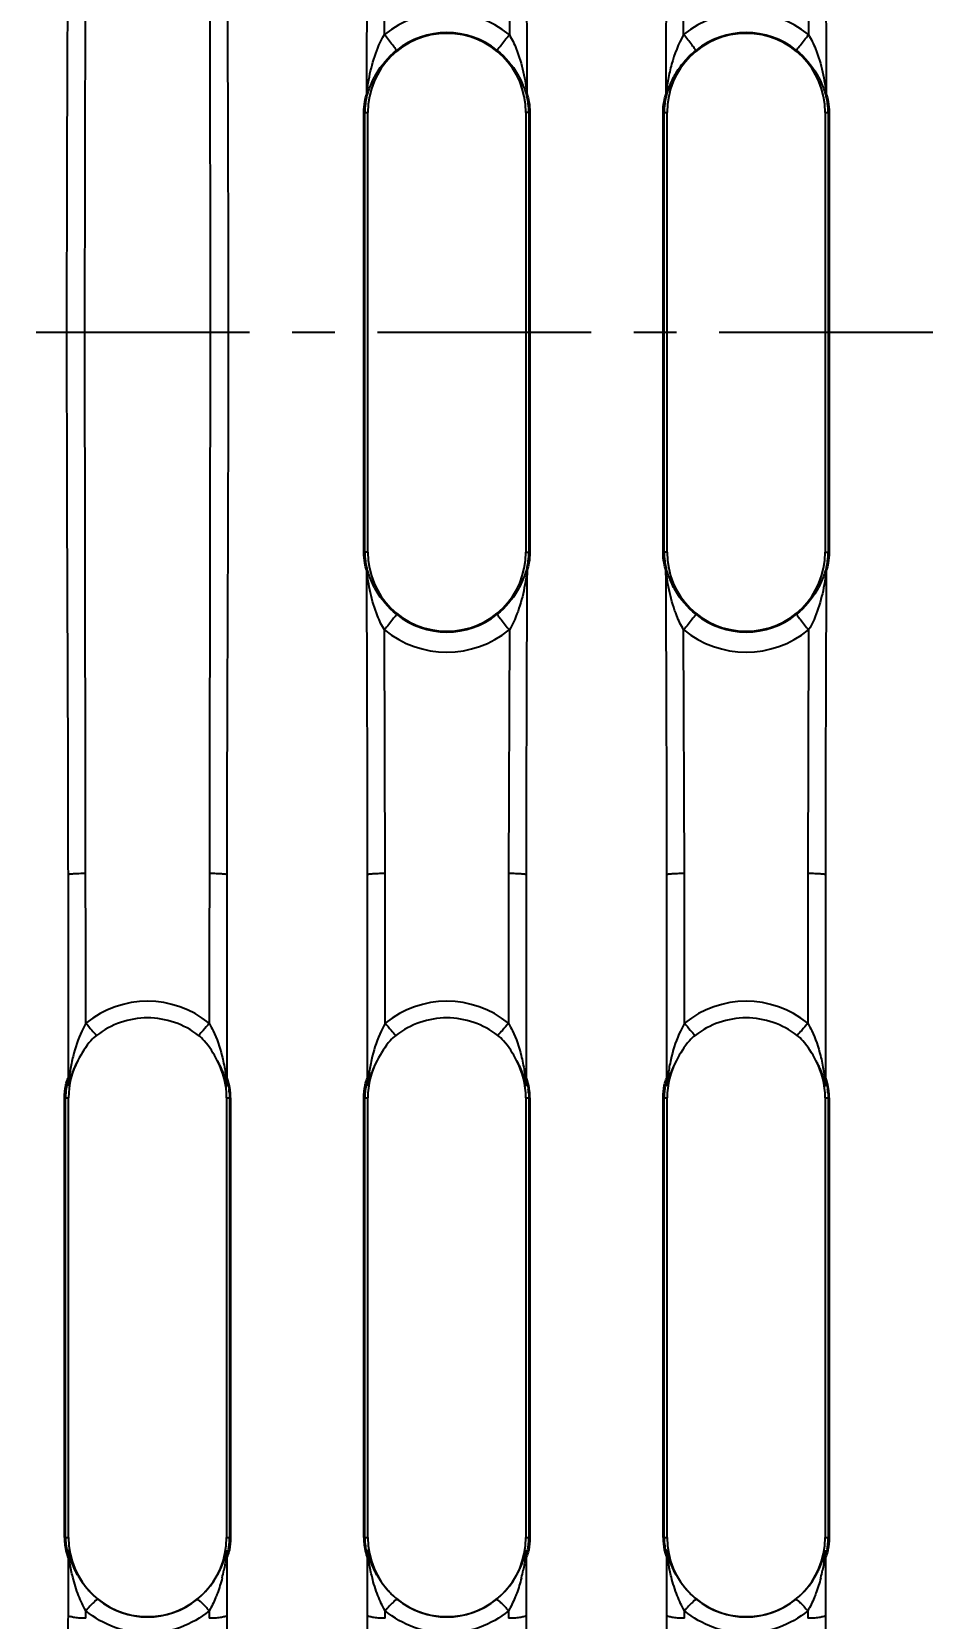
# Model space of a CAD drawing. Header units: millimetres. Extents: x 309 to 11345, y -1340 to 1318.
# Drawn here: x 10852.8 to 10905, y -575.5 to -484.8 of the extents above; entities that cross this region are included whole.
import ezdxf

# ---------------------------------------------------------------- set-up
doc = ezdxf.new("R2010")
doc.units = ezdxf.units.MM
doc.header["$LTSCALE"] = 16.335
doc.header["$PDMODE"] = 3
doc.header["$PDSIZE"] = 0.3125
doc.linetypes.add('CENTER', pattern=[0.6, 0.375, -0.075, 0.075, -0.075])
doc.linetypes.add('HIDDEN', pattern=[0.2, 0.1, -0.1])
doc.layers.get('0').update_dxf_attribs({"linetype": 'CONTINUOUS'})
doc.layers.get('Defpoints').update_dxf_attribs({"linetype": 'CONTINUOUS'})
doc.layers.add('DEFAULT_2', color=8, linetype='HIDDEN')
doc.styles.get("Standard").update_dxf_attribs({"font": 'txt', "width": 0.8})
doc.dimstyles.new('STANDARD$0', dxfattribs={"dimscale": 2, "dimtxt": 3, "dimasz": 3, "dimexe": 1.25, "dimexo": 0.625, "dimgap": 0.5, "dimtad": 0, "dimdsep": 46, "dimlunit": 6, "dimtxsty": 'Standard', "dimblk": 'CLOSEDBLANK', "dimcen": 0, "dimclrt": 2, "dimazin": 2, "dimtfac": 2, "dimtmove": 1, "dimatfit": 3, "dimfxl": 0, "dimtolj": 1, "dimtzin": 0, "dimarcsym": 0})

# ---------------------------------------------------------------- blocks, each defined once
blk = doc.blocks.new('_ClosedBlank')
at = {"color": 0, "linetype": 'ByBlock', "lineweight": -2}
for p, q in [((-1, 0.1667), (0, 0)), ((-1, 0.1667), (-1, -0.1667)), ((0, 0), (-1, -0.1667))]:
    blk.add_line(p, q, dxfattribs=at)
blk = doc.blocks.new('*D580')
at = {"color": 4, "lineweight": -2}
for p, q in [((10862.224, -341.996), (11014.614, -341.996)), ((11012.114, -361.996), (11012.114, -428.04)), ((11012.114, -641.996), (11012.114, -500.04)), ((10887.434, -661.996), (11014.614, -661.996))]:
    blk.add_line(p, q, dxfattribs=at)
at = {"layer": 'Defpoints', "color": 0}
for p in [(10860.974, -341.996), (10886.184, -661.996), (11012.114, -661.996)]:
    blk.add_point(p, dxfattribs=at)
at = {"color": 4, "lineweight": -2, "xscale": 20, "yscale": 20, "zscale": 20}
for p, rotation in [((11012.114, -341.996), 90), ((11012.114, -661.996), 270)]:
    blk.add_blockref('_ClosedBlank', p, dxfattribs=dict(at, rotation=rotation))
at = {"color": 6, "insert": (11012.114, -464.04), "char_height": 20, "attachment_point": 5, "rotation": 90}
blk.add_mtext('\\A1;320.00', dxfattribs=at)

msp = doc.modelspace()

# ---------------------------------------------------------------- linework, layer by layer
at = {"color": 7, "linetype": 'Continuous'}
for p, q in [((10855.87, -501.996), (10855.932, -462.516)), ((10862.97, -462.516), (10863.032, -501.996)), ((10872.976, -484.987), (10873.025, -471.084)), ((10880.064, -471.084), (10880.113, -484.987)), ((10890.069, -484.987), (10890.119, -471.084)), ((10897.157, -471.084), (10897.206, -484.987)), ((10871.801, -514.565), (10871.801, -489.427)), ((10871.801, -489.427), (10872.031, -489.427)), ((10871.859, -514.565), (10871.859, -489.427)), ((10872.031, -514.565), (10872.031, -489.427)), ((10881.288, -489.427), (10881.058, -489.427)), ((10881.058, -489.427), (10881.058, -514.565)), ((10881.229, -489.427), (10881.229, -514.565)), ((10881.288, -489.427), (10881.288, -514.565)), ((10888.894, -489.427), (10889.124, -489.427)), ((10888.894, -514.565), (10888.894, -489.427)), ((10888.953, -514.565), (10888.953, -489.427)), ((10889.124, -514.565), (10889.124, -489.427)), ((10898.151, -489.427), (10898.381, -489.427)), ((10898.151, -489.427), (10898.151, -514.565)), ((10898.323, -489.427), (10898.323, -514.565)), ((10898.381, -489.427), (10898.381, -514.565)), ((10855.932, -541.476), (10855.87, -501.996)), ((10863.032, -501.996), (10862.97, -541.476)), ((10872.031, -514.565), (10871.801, -514.565)), ((10881.058, -514.565), (10881.288, -514.565)), ((10889.124, -514.565), (10888.894, -514.565)), ((10898.151, -514.565), (10898.381, -514.565)), ((10873.025, -532.908), (10872.976, -519.005)), ((10880.113, -519.005), (10880.064, -532.908)), ((10890.119, -532.908), (10890.069, -519.005)), ((10897.206, -519.005), (10897.157, -532.908)), ((10854.926, -544.908), (10854.926, -532.973)), ((10863.976, -532.973), (10863.976, -544.908)), ((10872.02, -544.908), (10872.02, -532.973)), ((10873.025, -541.476), (10873.025, -532.908)), ((10880.064, -532.908), (10880.064, -541.476)), ((10881.069, -532.973), (10881.069, -544.908)), ((10889.113, -544.908), (10889.113, -532.973)), ((10890.119, -541.476), (10890.119, -532.908)), ((10897.157, -532.908), (10897.157, -541.476)), ((10898.163, -532.973), (10898.163, -544.908)), ((10854.707, -545.735), (10854.937, -545.735)), ((10854.707, -570.873), (10854.707, -545.735)), ((10854.766, -570.873), (10854.766, -545.735)), ((10854.937, -570.873), (10854.937, -545.735)), ((10863.964, -545.735), (10864.194, -545.735)), ((10863.964, -545.735), (10863.964, -570.873)), ((10864.136, -545.735), (10864.136, -570.873)), ((10864.194, -545.735), (10864.194, -570.873)), ((10871.801, -545.735), (10872.031, -545.735)), ((10871.801, -570.873), (10871.801, -545.735)), ((10871.859, -570.873), (10871.859, -545.735)), ((10872.031, -570.873), (10872.031, -545.735)), ((10881.058, -545.735), (10881.288, -545.735)), ((10881.058, -545.735), (10881.058, -570.873)), ((10881.229, -545.735), (10881.229, -570.873)), ((10881.288, -545.735), (10881.288, -570.873)), ((10888.894, -545.735), (10889.124, -545.735)), ((10888.894, -570.873), (10888.894, -545.735)), ((10888.953, -570.873), (10888.953, -545.735)), ((10889.124, -570.873), (10889.124, -545.735)), ((10898.151, -545.735), (10898.381, -545.735)), ((10898.151, -545.735), (10898.151, -570.873)), ((10898.323, -545.735), (10898.323, -570.873)), ((10898.381, -545.735), (10898.381, -570.873)), ((10854.707, -570.873), (10854.937, -570.873)), ((10863.964, -570.873), (10864.194, -570.873)), ((10871.801, -570.873), (10872.031, -570.873)), ((10881.058, -570.873), (10881.288, -570.873)), ((10888.953, -570.873), (10889.124, -570.873)), ((10898.151, -570.873), (10898.381, -570.873)), ((10854.926, -575.301), (10854.926, -571.761)), ((10863.976, -571.761), (10863.976, -575.301)), ((10872.02, -575.301), (10872.02, -571.761)), ((10881.069, -571.761), (10881.069, -575.301)), ((10889.113, -575.301), (10889.113, -571.761)), ((10898.163, -571.761), (10898.163, -575.301)), ((10855.932, -575.481), (10855.932, -575.058)), ((10862.97, -575.058), (10862.97, -575.481)), ((10873.025, -575.481), (10873.025, -575.058)), ((10880.064, -575.058), (10880.064, -575.481)), ((10890.119, -575.481), (10890.119, -575.058)), ((10897.157, -575.058), (10897.157, -575.481))]:
    msp.add_line(p, q, dxfattribs=at)
at = {"color": 1, "linetype": 'CENTER', "ltscale": 1.990406}
msp.add_line((10560.464, -501.99), (10980.464, -501.99), dxfattribs=at)
at = {"color": 7, "linetype": 'Continuous'}
for centre, radius, start, end in [((6200.653, -465.501), 4671.37, 359.719339, 359.932323), ((15547.761, -465.534), 4666.695, 180.067341, 180.280534), ((6296.313, -465.726), 4592.804, 359.717343, 359.933972), ((15564.858, -465.534), 4666.698, 180.067341, 180.280534), ((10876.544, -489.387), 5.665, 50.95883, 129.04018), ((10893.638, -489.387), 5.666, 50.96201, 129.03852), ((10876.544, -489.427), 4.514, 0, 180), ((10876.544, -489.438), 4.57, 51.05035, 128.95579), ((10893.638, -489.427), 4.514, 0, 180), ((10893.638, -489.438), 4.57, 51.04853, 128.95488), ((10876.544, -514.565), 4.514, 180, 0), ((10893.638, -514.565), 4.514, 180, 0), ((6204.824, -538.46), 4667.199, 0.067352, 0.280522), ((15552.118, -538.49), 4671.052, 179.719332, 179.93233), ((6276.616, -538.308), 4612.5, 0.066262, 0.281961), ((15568.973, -538.49), 4670.814, 179.719327, 179.932335), ((10876.544, -514.554), 4.57, 231.05032, 308.95585), ((10893.638, -514.554), 4.57, 231.04938, 308.95758), ((10876.544, -514.605), 5.665, 230.95885, 309.04024), ((10893.638, -514.605), 5.665, 230.95981, 309.03929), ((10859.451, -545.791), 5.568, 50.80001, 129.19998), ((10876.544, -545.791), 5.568, 50.80001, 129.19998), ((10893.638, -545.791), 5.568, 50.80221, 129.1991), ((10859.451, -545.735), 4.514, 151.84951, 180), ((10859.451, -545.735), 4.514, 0, 28.09906), ((10876.544, -545.735), 4.514, 151.84951, 180), ((10876.544, -545.735), 4.514, 0, 28.09906), ((10893.638, -545.735), 4.514, 151.84951, 180), ((10893.638, -545.735), 4.514, 0, 28.09906), ((10853.891, -544.622), 1.035, 348.04059, 356.00314), ((10831.328, -545.897), 23.6, 2.39904, 2.57521), ((10865.011, -544.622), 1.035, 184.00384, 191.96253), ((10885.788, -545.82), 21.812, 177.4164, 177.8109), ((10870.984, -544.622), 1.035, 348.04064, 356.00326), ((10848.421, -545.897), 23.6, 2.39904, 2.57521), ((10882.104, -544.622), 1.035, 184.00384, 191.96253), ((10902.882, -545.82), 21.812, 177.4164, 177.8109), ((10888.078, -544.622), 1.035, 348.04059, 356.00314), ((10865.515, -545.897), 23.6, 2.39904, 2.57521), ((10899.198, -544.622), 1.035, 184.00384, 191.96253), ((10919.975, -545.82), 21.812, 177.4164, 177.8109), ((10833.272, -545.814), 21.653, 1.97108, 2.39421), ((10886.024, -545.828), 22.048, 177.81364, 178.02749), ((10860.106, -545.765), 4.03, 4.04065, 7.31008), ((10850.366, -545.814), 21.653, 1.97108, 2.39421), ((10903.117, -545.828), 22.048, 177.81364, 178.02749), ((10877.199, -545.766), 4.031, 4.0409, 7.30983), ((10867.459, -545.814), 21.653, 1.97108, 2.39421), ((10920.211, -545.828), 22.048, 177.81364, 178.02749), ((10894.29, -545.766), 4.033, 4.01677, 7.28011), ((10859.451, -570.873), 4.514, 180, 0), ((10876.544, -570.873), 4.514, 180, 0), ((10893.638, -570.873), 4.514, 180, 0), ((10832.285, -570.754), 22.641, 357.42401, 357.72539), ((10853.891, -571.986), 1.035, 0.0207, 11.96195), ((10832.88, -570.779), 22.046, 357.72953, 357.89502), ((10853.929, -571.761), 0.997, 0.01143, 9.95332), ((10864.972, -571.761), 0.997, 170.04655, 179.98823), ((10865.01, -571.986), 1.035, 168.04122, 179.98601), ((10886.005, -570.78), 22.03, 182.10488, 182.58023), ((10849.379, -570.754), 22.641, 357.42401, 357.72539), ((10870.984, -571.986), 1.035, 0.0207, 11.96195), ((10849.973, -570.779), 22.046, 357.72953, 357.89502), ((10871.023, -571.761), 0.997, 0.01143, 9.95332), ((10882.066, -571.761), 0.997, 170.04655, 179.98823), ((10882.104, -571.986), 1.035, 168.04122, 179.98601), ((10903.099, -570.78), 22.03, 182.10488, 182.58023), ((10866.472, -570.754), 22.641, 357.42401, 357.72539), ((10888.078, -571.986), 1.035, 0.0207, 11.96195), ((10867.067, -570.779), 22.046, 357.72953, 357.89502), ((10888.116, -571.761), 0.997, 0.01143, 9.95332), ((10899.159, -571.761), 0.997, 170.04655, 179.98823), ((10899.197, -571.986), 1.035, 168.04122, 179.98601), ((10920.192, -570.78), 22.03, 182.10488, 182.58023), ((10854.634, -570.875), 9.364, 345.80099, 348.57584), ((10871.728, -570.875), 9.364, 345.80099, 348.57584), ((10888.821, -570.875), 9.364, 345.801, 348.57584), ((10859.451, -570.925), 4.481, 230.86452, 309.13553), ((10876.544, -570.925), 4.481, 230.86452, 309.13553), ((10893.638, -570.925), 4.482, 230.86615, 309.13288)]:
    msp.add_arc(centre, radius, start, end, dxfattribs=at)
for points, knots in [([(10854.926, -532.973), (10854.926, -527.812), (10854.876, -517.487), (10854.831, -501.996), (10854.876, -486.506), (10854.926, -476.18), (10854.926, -471.019)], [0, 0, 0, 0, 0.249914, 0.5, 0.750086, 1, 1, 1, 1]), ([(10863.976, -471.019), (10863.975, -476.18), (10864.026, -486.506), (10864.071, -501.996), (10864.025, -517.487), (10863.975, -527.812), (10863.976, -532.973)], [0, 0, 0, 0, 0.249913, 0.499999, 0.750086, 1, 1, 1, 1]), ([(10871.967, -488.384), (10872.002, -488.11), (10872.102, -487.381), (10872.388, -486.224), (10872.746, -485.377), (10872.976, -484.987)], [0, 0, 0, 0, 0.232857, 0.618718, 1, 1, 1, 1]), ([(10873.672, -485.884), (10873.668, -485.873), (10873.644, -485.843), (10873.602, -485.78), (10873.531, -485.688), (10873.402, -485.519), (10873.214, -485.283), (10873.057, -485.086), (10872.976, -484.987)], [0, 0, 0, 0, 0.030651, 0.099654, 0.202611, 0.335035, 0.661612, 1, 1, 1, 1]), ([(10879.417, -485.884), (10879.42, -485.874), (10879.442, -485.847), (10879.48, -485.79), (10879.546, -485.704), (10879.673, -485.538), (10879.864, -485.296), (10880.027, -485.092), (10880.113, -484.987)], [0, 0, 0, 0, 0.027192, 0.089235, 0.184654, 0.311894, 0.642104, 1, 1, 1, 1]), ([(10880.113, -484.987), (10880.265, -485.245), (10880.592, -485.935), (10880.872, -486.885), (10881.041, -487.758), (10881.096, -488.182), (10881.122, -488.383)], [0, 0, 0, 0, 0.252398, 0.639762, 0.829571, 1, 1, 1, 1]), ([(10890.069, -484.987), (10889.762, -485.51), (10889.439, -486.369), (10889.175, -487.526), (10889.099, -488.102), (10889.061, -488.383)], [0, 0, 0, 0, 0.511435, 0.761036, 1, 1, 1, 1]), ([(10890.765, -485.884), (10890.762, -485.872), (10890.735, -485.841), (10890.691, -485.774), (10890.618, -485.679), (10890.487, -485.509), (10890.302, -485.276), (10890.148, -485.083), (10890.069, -484.987)], [0, 0, 0, 0, 0.032657, 0.105667, 0.212918, 0.348207, 0.672359, 1, 1, 1, 1]), ([(10896.51, -485.884), (10896.513, -485.874), (10896.535, -485.847), (10896.573, -485.79), (10896.639, -485.704), (10896.766, -485.538), (10896.958, -485.296), (10897.121, -485.092), (10897.206, -484.987)], [0, 0, 0, 0, 0.027194, 0.089239, 0.184661, 0.311904, 0.642116, 1, 1, 1, 1]), ([(10897.206, -484.987), (10897.358, -485.245), (10897.686, -485.935), (10897.966, -486.885), (10898.134, -487.758), (10898.189, -488.182), (10898.215, -488.383)], [0, 0, 0, 0, 0.252399, 0.639763, 0.829571, 1, 1, 1, 1]), ([(10871.962, -488.583), (10871.989, -488.489), (10872.046, -488.278), (10872.203, -487.822), (10872.625, -486.933), (10873.205, -486.261), (10873.671, -485.885)], [0, 0, 0, 0, 0.091232, 0.202256, 0.445577, 1, 1, 1, 1]), ([(10879.417, -485.884), (10879.883, -486.261), (10880.463, -486.933), (10880.885, -487.822), (10881.042, -488.278), (10881.099, -488.489), (10881.127, -488.583)], [0, 0, 0, 0, 0.554431, 0.797747, 0.908767, 1, 1, 1, 1]), ([(10889.055, -488.583), (10889.12, -488.374), (10889.248, -487.911), (10889.588, -487.217), (10890.084, -486.506), (10890.52, -486.081), (10890.765, -485.885)], [0, 0, 0, 0, 0.202302, 0.442705, 0.709801, 1, 1, 1, 1]), ([(10896.511, -485.884), (10896.976, -486.261), (10897.557, -486.933), (10897.979, -487.822), (10898.136, -488.278), (10898.193, -488.489), (10898.221, -488.583)], [0, 0, 0, 0, 0.55443, 0.797747, 0.908768, 1, 1, 1, 1]), ([(10871.801, -489.427), (10871.801, -489.218), (10871.833, -488.865), (10871.916, -488.519), (10871.967, -488.383)], [0, 0, 0, 0, 0.590966, 1, 1, 1, 1]), ([(10871.962, -488.583), (10871.928, -488.697), (10871.883, -488.979), (10871.859, -489.262), (10871.859, -489.427)], [0, 0, 0, 0, 0.418502, 1, 1, 1, 1]), ([(10881.122, -488.383), (10881.173, -488.518), (10881.255, -488.865), (10881.288, -489.218), (10881.288, -489.427)], [0, 0, 0, 0, 0.409083, 1, 1, 1, 1]), ([(10881.229, -489.427), (10881.229, -489.262), (10881.206, -488.979), (10881.161, -488.697), (10881.127, -488.583)], [0, 0, 0, 0, 0.58175, 1, 1, 1, 1]), ([(10888.894, -489.427), (10888.894, -489.219), (10888.927, -488.865), (10889.009, -488.519), (10889.06, -488.384)], [0, 0, 0, 0, 0.590883, 1, 1, 1, 1]), ([(10889.055, -488.583), (10889.021, -488.697), (10888.976, -488.979), (10888.953, -489.262), (10888.953, -489.427)], [0, 0, 0, 0, 0.418499, 1, 1, 1, 1]), ([(10898.215, -488.383), (10898.266, -488.518), (10898.349, -488.865), (10898.381, -489.218), (10898.381, -489.427)], [0, 0, 0, 0, 0.409051, 1, 1, 1, 1]), ([(10898.323, -489.427), (10898.323, -489.262), (10898.299, -488.979), (10898.254, -488.697), (10898.221, -488.583)], [0, 0, 0, 0, 0.58168, 1, 1, 1, 1]), ([(10871.967, -515.609), (10871.916, -515.474), (10871.833, -515.128), (10871.801, -514.774), (10871.801, -514.565)], [0, 0, 0, 0, 0.409038, 1, 1, 1, 1]), ([(10871.859, -514.565), (10871.859, -514.73), (10871.883, -515.013), (10871.928, -515.295), (10871.962, -515.409)], [0, 0, 0, 0, 0.581449, 1, 1, 1, 1]), ([(10881.288, -514.565), (10881.288, -514.774), (10881.255, -515.128), (10881.173, -515.474), (10881.122, -515.609)], [0, 0, 0, 0, 0.590964, 1, 1, 1, 1]), ([(10881.127, -515.409), (10881.161, -515.295), (10881.206, -515.013), (10881.229, -514.73), (10881.229, -514.565)], [0, 0, 0, 0, 0.4185, 1, 1, 1, 1]), ([(10889.06, -515.609), (10889.009, -515.474), (10888.927, -515.128), (10888.894, -514.774), (10888.894, -514.565)], [0, 0, 0, 0, 0.409095, 1, 1, 1, 1]), ([(10888.953, -514.565), (10888.953, -514.73), (10888.976, -515.013), (10889.021, -515.295), (10889.055, -515.409)], [0, 0, 0, 0, 0.581702, 1, 1, 1, 1]), ([(10898.381, -514.565), (10898.381, -514.774), (10898.349, -515.128), (10898.266, -515.474), (10898.215, -515.609)], [0, 0, 0, 0, 0.590962, 1, 1, 1, 1]), ([(10898.221, -515.409), (10898.254, -515.295), (10898.299, -515.013), (10898.323, -514.73), (10898.323, -514.565)], [0, 0, 0, 0, 0.418499, 1, 1, 1, 1]), ([(10873.672, -518.108), (10873.206, -517.731), (10872.625, -517.06), (10872.203, -516.17), (10872.046, -515.715), (10871.989, -515.504), (10871.962, -515.409)], [0, 0, 0, 0, 0.55443, 0.797747, 0.908766, 1, 1, 1, 1]), ([(10872.976, -519.005), (10872.824, -518.747), (10872.496, -518.057), (10872.217, -517.107), (10872.048, -516.235), (10871.993, -515.81), (10871.967, -515.609)], [0, 0, 0, 0, 0.252397, 0.639762, 0.829568, 1, 1, 1, 1]), ([(10881.127, -515.409), (10881.099, -515.504), (10881.042, -515.715), (10880.885, -516.17), (10880.463, -517.059), (10879.883, -517.731), (10879.418, -518.108)], [0, 0, 0, 0, 0.091237, 0.202258, 0.445581, 1, 1, 1, 1]), ([(10881.122, -515.608), (10881.086, -515.883), (10880.987, -516.612), (10880.701, -517.768), (10880.342, -518.615), (10880.113, -519.005)], [0, 0, 0, 0, 0.232845, 0.618723, 1, 1, 1, 1]), ([(10890.765, -518.108), (10890.299, -517.731), (10889.719, -517.06), (10889.297, -516.17), (10889.14, -515.715), (10889.083, -515.504), (10889.055, -515.409)], [0, 0, 0, 0, 0.554429, 0.797746, 0.908766, 1, 1, 1, 1]), ([(10890.069, -519.005), (10889.917, -518.747), (10889.59, -518.057), (10889.31, -517.107), (10889.141, -516.235), (10889.086, -515.81), (10889.06, -515.609)], [0, 0, 0, 0, 0.252402, 0.639771, 0.829576, 1, 1, 1, 1]), ([(10898.221, -515.409), (10898.193, -515.504), (10898.136, -515.715), (10897.979, -516.17), (10897.557, -517.059), (10896.977, -517.731), (10896.511, -518.108)], [0, 0, 0, 0, 0.091243, 0.20226, 0.445573, 1, 1, 1, 1]), ([(10898.215, -515.608), (10898.18, -515.883), (10898.08, -516.612), (10897.794, -517.768), (10897.436, -518.615), (10897.206, -519.005)], [0, 0, 0, 0, 0.232823, 0.618699, 1, 1, 1, 1]), ([(10873.672, -518.108), (10873.669, -518.118), (10873.647, -518.145), (10873.609, -518.203), (10873.543, -518.288), (10873.416, -518.455), (10873.224, -518.697), (10873.061, -518.9), (10872.976, -519.005)], [0, 0, 0, 0, 0.027192, 0.089235, 0.184654, 0.311894, 0.642104, 1, 1, 1, 1]), ([(10879.417, -518.108), (10879.42, -518.119), (10879.445, -518.149), (10879.487, -518.212), (10879.558, -518.304), (10879.687, -518.473), (10879.875, -518.709), (10880.032, -518.906), (10880.113, -519.005)], [0, 0, 0, 0, 0.030651, 0.099655, 0.202612, 0.335035, 0.661612, 1, 1, 1, 1]), ([(10890.765, -518.108), (10890.762, -518.118), (10890.741, -518.145), (10890.702, -518.203), (10890.636, -518.288), (10890.509, -518.455), (10890.318, -518.697), (10890.155, -518.9), (10890.069, -519.005)], [0, 0, 0, 0, 0.027192, 0.089235, 0.184654, 0.311894, 0.642105, 1, 1, 1, 1]), ([(10896.511, -518.108), (10896.514, -518.119), (10896.538, -518.149), (10896.58, -518.212), (10896.651, -518.304), (10896.78, -518.473), (10896.968, -518.709), (10897.126, -518.906), (10897.206, -519.005)], [0, 0, 0, 0, 0.030652, 0.099657, 0.202616, 0.335041, 0.661617, 1, 1, 1, 1]), ([(10854.926, -532.973), (10854.927, -532.965), (10854.966, -532.956), (10855.016, -532.945), (10855.111, -532.935), (10855.228, -532.926), (10855.372, -532.919), (10855.609, -532.911), (10855.798, -532.908), (10855.932, -532.908)], [0, 0, 0, 0, 0.02568, 0.086859, 0.178734, 0.29696, 0.438498, 0.604665, 1, 1, 1, 1]), ([(10862.97, -532.908), (10863.103, -532.908), (10863.293, -532.911), (10863.53, -532.919), (10863.674, -532.926), (10863.79, -532.935), (10863.886, -532.945), (10863.936, -532.956), (10863.975, -532.965), (10863.975, -532.973)], [0, 0, 0, 0, 0.395335, 0.561502, 0.70304, 0.821266, 0.913141, 0.97432, 1, 1, 1, 1]), ([(10872.02, -532.973), (10872.02, -532.965), (10872.059, -532.956), (10872.11, -532.945), (10872.206, -532.935), (10872.321, -532.926), (10872.465, -532.919), (10872.701, -532.911), (10872.892, -532.908), (10873.025, -532.908)], [0, 0, 0, 0, 0.025145, 0.087056, 0.180852, 0.297035, 0.436393, 0.604588, 1, 1, 1, 1]), ([(10880.064, -532.908), (10880.197, -532.908), (10880.387, -532.911), (10880.624, -532.919), (10880.767, -532.926), (10880.883, -532.935), (10880.979, -532.945), (10881.029, -532.956), (10881.069, -532.965), (10881.069, -532.973)], [0, 0, 0, 0, 0.395412, 0.563607, 0.702965, 0.819148, 0.912944, 0.974855, 1, 1, 1, 1]), ([(10889.113, -532.973), (10889.113, -532.965), (10889.153, -532.956), (10889.203, -532.945), (10889.299, -532.935), (10889.415, -532.926), (10889.558, -532.919), (10889.795, -532.911), (10889.985, -532.908), (10890.119, -532.908)], [0, 0, 0, 0, 0.025145, 0.087056, 0.180852, 0.297035, 0.436393, 0.604588, 1, 1, 1, 1]), ([(10897.157, -532.908), (10897.29, -532.908), (10897.481, -532.911), (10897.717, -532.919), (10897.861, -532.926), (10897.976, -532.935), (10898.072, -532.945), (10898.123, -532.956), (10898.163, -532.965), (10898.163, -532.973)], [0, 0, 0, 0, 0.395412, 0.563607, 0.702965, 0.819148, 0.912944, 0.974855, 1, 1, 1, 1]), ([(10862.361, -542.173), (10861.949, -541.855), (10861.016, -541.349), (10859.451, -541.086), (10857.885, -541.349), (10856.952, -541.855), (10856.541, -542.173)], [0, 0, 0, 0, 0.250027, 0.5, 0.749972, 1, 1, 1, 1]), ([(10879.454, -542.173), (10879.043, -541.855), (10878.11, -541.349), (10876.544, -541.086), (10874.979, -541.349), (10874.046, -541.855), (10873.634, -542.173)], [0, 0, 0, 0, 0.250027, 0.5, 0.749972, 1, 1, 1, 1]), ([(10896.548, -542.173), (10896.137, -541.855), (10895.204, -541.349), (10893.638, -541.086), (10892.072, -541.349), (10891.139, -541.855), (10890.728, -542.173)], [0, 0, 0, 0, 0.250024, 0.5, 0.749972, 1, 1, 1, 1]), ([(10855.932, -541.476), (10855.847, -541.624), (10855.529, -542.225), (10855.314, -542.876), (10855.193, -543.37)], [0, 0, 0, 0, 0.25155, 1, 1, 1, 1]), ([(10855.932, -541.476), (10856.04, -541.609), (10856.239, -541.844), (10856.443, -542.077), (10856.541, -542.173)], [0, 0, 0, 0, 0.555154, 1, 1, 1, 1]), ([(10862.97, -541.476), (10862.857, -541.614), (10862.658, -541.849), (10862.454, -542.081), (10862.361, -542.173)], [0, 0, 0, 0, 0.576329, 1, 1, 1, 1]), ([(10862.97, -541.476), (10863.054, -541.62), (10863.361, -542.207), (10863.575, -542.84), (10863.697, -543.321)], [0, 0, 0, 0, 0.251484, 1, 1, 1, 1]), ([(10873.025, -541.476), (10872.941, -541.624), (10872.622, -542.225), (10872.407, -542.876), (10872.286, -543.37)], [0, 0, 0, 0, 0.25155, 1, 1, 1, 1]), ([(10873.025, -541.476), (10873.134, -541.609), (10873.333, -541.844), (10873.537, -542.077), (10873.634, -542.173)], [0, 0, 0, 0, 0.555154, 1, 1, 1, 1]), ([(10880.064, -541.476), (10879.951, -541.614), (10879.752, -541.849), (10879.547, -542.081), (10879.454, -542.173)], [0, 0, 0, 0, 0.576329, 1, 1, 1, 1]), ([(10880.064, -541.476), (10880.148, -541.62), (10880.455, -542.207), (10880.669, -542.84), (10880.79, -543.321)], [0, 0, 0, 0, 0.251484, 1, 1, 1, 1]), ([(10890.119, -541.476), (10890.034, -541.624), (10889.716, -542.225), (10889.501, -542.876), (10889.38, -543.37)], [0, 0, 0, 0, 0.25155, 1, 1, 1, 1]), ([(10890.119, -541.476), (10890.227, -541.609), (10890.426, -541.844), (10890.63, -542.077), (10890.728, -542.173)], [0, 0, 0, 0, 0.555154, 1, 1, 1, 1]), ([(10897.157, -541.476), (10897.044, -541.614), (10896.845, -541.849), (10896.641, -542.081), (10896.548, -542.173)], [0, 0, 0, 0, 0.576323, 1, 1, 1, 1]), ([(10897.157, -541.476), (10897.241, -541.62), (10897.548, -542.207), (10897.762, -542.84), (10897.884, -543.321)], [0, 0, 0, 0, 0.251484, 1, 1, 1, 1]), ([(10856.541, -542.173), (10856.422, -542.265), (10855.983, -542.679), (10855.683, -543.21), (10855.471, -543.606)], [0, 0, 0, 0, 0.250455, 1, 1, 1, 1]), ([(10863.432, -543.609), (10863.22, -543.212), (10862.92, -542.68), (10862.48, -542.265), (10862.361, -542.173)], [0, 0, 0, 0, 0.749613, 1, 1, 1, 1]), ([(10873.634, -542.173), (10873.516, -542.265), (10873.077, -542.679), (10872.776, -543.21), (10872.565, -543.606)], [0, 0, 0, 0, 0.250455, 1, 1, 1, 1]), ([(10880.526, -543.609), (10880.314, -543.212), (10880.013, -542.68), (10879.573, -542.265), (10879.454, -542.173)], [0, 0, 0, 0, 0.749613, 1, 1, 1, 1]), ([(10890.728, -542.173), (10890.609, -542.265), (10890.17, -542.679), (10889.87, -543.21), (10889.658, -543.606)], [0, 0, 0, 0, 0.250455, 1, 1, 1, 1]), ([(10897.619, -543.609), (10897.407, -543.212), (10897.107, -542.68), (10896.667, -542.265), (10896.548, -542.173)], [0, 0, 0, 0, 0.749613, 1, 1, 1, 1]), ([(10855.193, -543.37), (10855.16, -543.503), (10855.101, -543.77), (10855.038, -544.105), (10855, -544.374), (10854.974, -544.573), (10854.955, -544.734), (10854.939, -544.844), (10854.933, -544.891), (10854.928, -544.907)], [0, 0, 0, 0, 0.263412, 0.525165, 0.655591, 0.78502, 0.910509, 0.966514, 1, 1, 1, 1]), ([(10863.697, -543.321), (10863.733, -543.465), (10863.797, -543.741), (10863.881, -544.232), (10863.917, -544.438), (10863.976, -545.004), (10863.976, -544.908)], [0, 0, 0, 0, 0.276216, 0.550758, 0.821905, 1, 1, 1, 1]), ([(10872.286, -543.37), (10872.254, -543.503), (10872.194, -543.77), (10872.132, -544.105), (10872.093, -544.374), (10872.067, -544.573), (10872.049, -544.734), (10872.032, -544.844), (10872.027, -544.891), (10872.021, -544.907)], [0, 0, 0, 0, 0.263412, 0.525165, 0.655591, 0.78502, 0.910509, 0.966514, 1, 1, 1, 1]), ([(10880.79, -543.321), (10880.827, -543.465), (10880.891, -543.741), (10880.975, -544.232), (10881.011, -544.438), (10881.069, -545.004), (10881.069, -544.908)], [0, 0, 0, 0, 0.276216, 0.550758, 0.821905, 1, 1, 1, 1]), ([(10889.38, -543.37), (10889.347, -543.503), (10889.288, -543.77), (10889.225, -544.105), (10889.187, -544.374), (10889.161, -544.573), (10889.142, -544.734), (10889.126, -544.844), (10889.12, -544.891), (10889.115, -544.907)], [0, 0, 0, 0, 0.263412, 0.525165, 0.655591, 0.78502, 0.910509, 0.966514, 1, 1, 1, 1]), ([(10897.884, -543.321), (10897.92, -543.465), (10897.984, -543.741), (10898.068, -544.232), (10898.104, -544.438), (10898.163, -545.004), (10898.163, -544.908)], [0, 0, 0, 0, 0.276216, 0.550758, 0.821905, 1, 1, 1, 1]), ([(10854.707, -545.735), (10854.707, -545.502), (10854.738, -545.179), (10854.83, -544.816), (10854.874, -544.682), (10854.897, -544.634)], [0, 0, 0, 0, 0.624758, 0.85802, 1, 1, 1, 1]), ([(10854.904, -544.837), (10854.903, -544.831), (10854.901, -544.814), (10854.875, -544.852), (10854.866, -544.902), (10854.835, -545.011), (10854.812, -545.149), (10854.797, -545.256), (10854.791, -545.314)], [0, 0, 0, 0, 0.030803, 0.058491, 0.180435, 0.388705, 0.667761, 1, 1, 1, 1]), ([(10854.897, -544.634), (10854.903, -544.623), (10854.916, -544.585), (10854.926, -544.615), (10854.926, -544.623)], [0, 0, 0, 0, 0.641826, 1, 1, 1, 1]), ([(10864.194, -545.735), (10864.194, -545.653), (10864.188, -545.491), (10864.166, -545.265), (10864.124, -545.038), (10864.097, -544.887), (10863.976, -544.535), (10863.976, -544.623)], [0, 0, 0, 0, 0.215172, 0.421413, 0.60962, 0.7707, 1, 1, 1, 1]), ([(10863.998, -544.837), (10863.998, -544.831), (10864, -544.815), (10864.024, -544.845), (10864.031, -544.89), (10864.061, -544.984), (10864.082, -545.107), (10864.097, -545.201), (10864.104, -545.253)], [0, 0, 0, 0, 0.034037, 0.059512, 0.17745, 0.383249, 0.66266, 1, 1, 1, 1]), ([(10871.801, -545.735), (10871.801, -545.502), (10871.831, -545.179), (10871.923, -544.816), (10871.968, -544.682), (10871.991, -544.634)], [0, 0, 0, 0, 0.624755, 0.858017, 1, 1, 1, 1]), ([(10871.997, -544.837), (10871.997, -544.831), (10871.994, -544.814), (10871.969, -544.852), (10871.96, -544.902), (10871.929, -545.011), (10871.906, -545.149), (10871.891, -545.256), (10871.884, -545.314)], [0, 0, 0, 0, 0.030801, 0.05849, 0.180434, 0.388704, 0.66776, 1, 1, 1, 1]), ([(10871.991, -544.634), (10871.996, -544.623), (10872.01, -544.585), (10872.02, -544.615), (10872.02, -544.623)], [0, 0, 0, 0, 0.641838, 1, 1, 1, 1]), ([(10881.288, -545.735), (10881.288, -545.653), (10881.282, -545.491), (10881.26, -545.265), (10881.218, -545.038), (10881.19, -544.887), (10881.069, -544.535), (10881.069, -544.623)], [0, 0, 0, 0, 0.215172, 0.421412, 0.609621, 0.770699, 1, 1, 1, 1]), ([(10881.092, -544.837), (10881.092, -544.831), (10881.093, -544.815), (10881.118, -544.845), (10881.125, -544.89), (10881.154, -544.984), (10881.176, -545.107), (10881.191, -545.201), (10881.197, -545.253)], [0, 0, 0, 0, 0.034041, 0.059512, 0.177444, 0.383239, 0.662651, 1, 1, 1, 1]), ([(10888.894, -545.735), (10888.894, -545.501), (10888.925, -545.176), (10889.017, -544.813), (10889.062, -544.68), (10889.085, -544.632)], [0, 0, 0, 0, 0.626279, 0.859418, 1, 1, 1, 1]), ([(10889.091, -544.837), (10889.09, -544.831), (10889.088, -544.814), (10889.062, -544.852), (10889.053, -544.902), (10889.022, -545.011), (10888.999, -545.149), (10888.984, -545.256), (10888.978, -545.314)], [0, 0, 0, 0, 0.030803, 0.058491, 0.180435, 0.388705, 0.667761, 1, 1, 1, 1]), ([(10889.085, -544.632), (10889.091, -544.621), (10889.104, -544.585), (10889.113, -544.615), (10889.113, -544.622)], [0, 0, 0, 0, 0.62887, 1, 1, 1, 1]), ([(10898.381, -545.735), (10898.381, -545.653), (10898.375, -545.491), (10898.353, -545.265), (10898.311, -545.038), (10898.284, -544.887), (10898.163, -544.535), (10898.163, -544.623)], [0, 0, 0, 0, 0.21517, 0.421409, 0.609616, 0.770703, 1, 1, 1, 1]), ([(10898.185, -544.837), (10898.185, -544.831), (10898.187, -544.815), (10898.211, -544.845), (10898.218, -544.891), (10898.248, -544.985), (10898.27, -545.108), (10898.284, -545.203), (10898.291, -545.255)], [0, 0, 0, 0, 0.03394, 0.05945, 0.177442, 0.38327, 0.6627, 1, 1, 1, 1]), ([(10854.791, -545.314), (10854.787, -545.347), (10854.773, -545.487), (10854.766, -545.628), (10854.766, -545.735)], [0, 0, 0, 0, 0.240834, 1, 1, 1, 1]), ([(10871.884, -545.314), (10871.88, -545.347), (10871.866, -545.487), (10871.859, -545.628), (10871.859, -545.735)], [0, 0, 0, 0, 0.240834, 1, 1, 1, 1]), ([(10888.978, -545.314), (10888.974, -545.347), (10888.96, -545.487), (10888.953, -545.628), (10888.953, -545.735)], [0, 0, 0, 0, 0.240834, 1, 1, 1, 1]), ([(10854.707, -570.873), (10854.707, -570.955), (10854.714, -571.117), (10854.735, -571.343), (10854.777, -571.571), (10854.805, -571.721), (10854.926, -572.073), (10854.926, -571.986)], [0, 0, 0, 0, 0.215053, 0.421757, 0.609813, 0.770749, 1, 1, 1, 1]), ([(10854.766, -570.873), (10854.766, -570.935), (10854.771, -571.067), (10854.784, -571.309), (10854.896, -571.952), (10854.904, -571.772)], [0, 0, 0, 0, 0.205311, 0.405114, 1, 1, 1, 1]), ([(10864.194, -570.873), (10864.194, -571.107), (10864.164, -571.43), (10864.072, -571.793), (10864.027, -571.926), (10864.004, -571.974)], [0, 0, 0, 0, 0.625051, 0.858243, 1, 1, 1, 1]), ([(10864.111, -571.294), (10864.115, -571.26), (10864.129, -571.12), (10864.136, -570.98), (10864.136, -570.873)], [0, 0, 0, 0, 0.240886, 1, 1, 1, 1]), ([(10871.801, -570.873), (10871.801, -570.955), (10871.807, -571.117), (10871.829, -571.343), (10871.871, -571.571), (10871.898, -571.721), (10872.02, -572.073), (10872.02, -571.986)], [0, 0, 0, 0, 0.215052, 0.421755, 0.609816, 0.770754, 1, 1, 1, 1]), ([(10871.859, -570.873), (10871.859, -570.935), (10871.865, -571.067), (10871.877, -571.309), (10871.989, -571.952), (10871.997, -571.772)], [0, 0, 0, 0, 0.205328, 0.405135, 1, 1, 1, 1]), ([(10881.288, -570.873), (10881.288, -571.107), (10881.257, -571.43), (10881.165, -571.793), (10881.121, -571.926), (10881.098, -571.974)], [0, 0, 0, 0, 0.625051, 0.858243, 1, 1, 1, 1]), ([(10881.205, -571.294), (10881.208, -571.26), (10881.222, -571.12), (10881.229, -570.98), (10881.229, -570.873)], [0, 0, 0, 0, 0.240886, 1, 1, 1, 1]), ([(10888.953, -570.873), (10888.951, -570.873), (10888.931, -570.874), (10888.912, -570.871), (10888.894, -570.873)], [0, 0, 0, 0, 0.114658, 1, 1, 1, 1]), ([(10888.894, -570.873), (10888.894, -571.107), (10888.925, -571.431), (10889.017, -571.794), (10889.062, -571.927), (10889.085, -571.975)], [0, 0, 0, 0, 0.625487, 0.858717, 1, 1, 1, 1]), ([(10888.953, -570.873), (10888.953, -570.935), (10888.958, -571.067), (10888.971, -571.309), (10889.083, -571.952), (10889.091, -571.772)], [0, 0, 0, 0, 0.205311, 0.405114, 1, 1, 1, 1]), ([(10898.381, -570.873), (10898.381, -571.107), (10898.351, -571.43), (10898.259, -571.793), (10898.214, -571.926), (10898.191, -571.974)], [0, 0, 0, 0, 0.625051, 0.858243, 1, 1, 1, 1]), ([(10898.298, -571.294), (10898.302, -571.26), (10898.316, -571.12), (10898.323, -570.98), (10898.323, -570.873)], [0, 0, 0, 0, 0.240886, 1, 1, 1, 1]), ([(10855.181, -573.139), (10855.149, -573.01), (10855.105, -572.816), (10855.054, -572.556), (10855.02, -572.361), (10854.99, -572.164), (10854.968, -572.007), (10854.951, -571.871), (10854.943, -571.812), (10854.929, -571.692), (10854.926, -571.748), (10854.926, -571.761)], [0, 0, 0, 0, 0.269433, 0.403925, 0.538166, 0.671965, 0.804685, 0.869898, 0.931993, 0.974015, 1, 1, 1, 1]), ([(10863.976, -571.761), (10863.976, -571.648), (10863.913, -572.185), (10863.877, -572.383), (10863.835, -572.623), (10863.813, -572.73)], [0, 0, 0, 0, 0.34385, 0.666576, 1, 1, 1, 1]), ([(10864.004, -571.974), (10863.999, -571.986), (10863.985, -572.024), (10863.976, -571.993), (10863.976, -571.986)], [0, 0, 0, 0, 0.639551, 1, 1, 1, 1]), ([(10863.998, -571.772), (10863.998, -571.777), (10864.001, -571.794), (10864.026, -571.756), (10864.035, -571.706), (10864.067, -571.597), (10864.09, -571.458), (10864.105, -571.352), (10864.111, -571.294)], [0, 0, 0, 0, 0.030725, 0.05846, 0.180454, 0.388744, 0.667802, 1, 1, 1, 1]), ([(10872.274, -573.139), (10872.242, -573.01), (10872.198, -572.816), (10872.148, -572.556), (10872.114, -572.361), (10872.083, -572.164), (10872.062, -572.007), (10872.045, -571.871), (10872.036, -571.812), (10872.023, -571.692), (10872.02, -571.748), (10872.02, -571.761)], [0, 0, 0, 0, 0.269433, 0.403925, 0.538166, 0.671965, 0.804685, 0.869898, 0.931993, 0.974015, 1, 1, 1, 1]), ([(10881.069, -571.761), (10881.069, -571.648), (10881.007, -572.185), (10880.971, -572.383), (10880.928, -572.623), (10880.907, -572.73)], [0, 0, 0, 0, 0.34385, 0.666576, 1, 1, 1, 1]), ([(10881.098, -571.974), (10881.092, -571.986), (10881.079, -572.024), (10881.069, -571.993), (10881.069, -571.986)], [0, 0, 0, 0, 0.639551, 1, 1, 1, 1]), ([(10881.092, -571.772), (10881.092, -571.777), (10881.094, -571.794), (10881.12, -571.756), (10881.129, -571.706), (10881.16, -571.597), (10881.183, -571.458), (10881.198, -571.352), (10881.205, -571.294)], [0, 0, 0, 0, 0.030725, 0.05846, 0.180454, 0.388744, 0.667802, 1, 1, 1, 1]), ([(10889.085, -571.975), (10889.09, -571.986), (10889.104, -572.023), (10889.113, -571.993), (10889.113, -571.986)], [0, 0, 0, 0, 0.635214, 1, 1, 1, 1]), ([(10889.368, -573.139), (10889.336, -573.01), (10889.292, -572.816), (10889.241, -572.556), (10889.207, -572.361), (10889.177, -572.164), (10889.155, -572.007), (10889.138, -571.871), (10889.13, -571.812), (10889.116, -571.692), (10889.113, -571.748), (10889.113, -571.761)], [0, 0, 0, 0, 0.269433, 0.403925, 0.538166, 0.671965, 0.804685, 0.869898, 0.931993, 0.974015, 1, 1, 1, 1]), ([(10898.163, -571.761), (10898.163, -571.648), (10898.1, -572.185), (10898.064, -572.383), (10898.022, -572.623), (10898, -572.73)], [0, 0, 0, 0, 0.34385, 0.666576, 1, 1, 1, 1]), ([(10898.191, -571.974), (10898.186, -571.986), (10898.172, -572.024), (10898.163, -571.993), (10898.163, -571.986)], [0, 0, 0, 0, 0.639551, 1, 1, 1, 1]), ([(10898.185, -571.772), (10898.185, -571.777), (10898.188, -571.794), (10898.213, -571.756), (10898.222, -571.706), (10898.254, -571.597), (10898.277, -571.458), (10898.292, -571.352), (10898.298, -571.294)], [0, 0, 0, 0, 0.030725, 0.05846, 0.180454, 0.388744, 0.667802, 1, 1, 1, 1]), ([(10862.279, -574.401), (10862.379, -574.321), (10862.759, -573.986), (10863.087, -573.591), (10863.292, -573.273)], [0, 0, 0, 0, 0.252974, 1, 1, 1, 1]), ([(10879.373, -574.401), (10879.472, -574.321), (10879.853, -573.986), (10880.18, -573.591), (10880.386, -573.273)], [0, 0, 0, 0, 0.252974, 1, 1, 1, 1]), ([(10896.466, -574.401), (10896.566, -574.321), (10896.946, -573.986), (10897.274, -573.591), (10897.479, -573.273)], [0, 0, 0, 0, 0.252974, 1, 1, 1, 1]), ([(10856.622, -574.401), (10856.612, -574.399), (10856.58, -574.411), (10856.529, -574.443), (10856.458, -574.499), (10856.331, -574.615), (10856.152, -574.804), (10856.007, -574.969), (10855.932, -575.058)], [0, 0, 0, 0, 0.034384, 0.097734, 0.191301, 0.314583, 0.635993, 1, 1, 1, 1]), ([(10862.279, -574.401), (10862.291, -574.398), (10862.327, -574.414), (10862.383, -574.451), (10862.459, -574.513), (10862.588, -574.633), (10862.762, -574.816), (10862.9, -574.975), (10862.97, -575.058)], [0, 0, 0, 0, 0.038918, 0.110646, 0.213333, 0.343087, 0.66087, 1, 1, 1, 1]), ([(10863.439, -574.051), (10863.406, -574.14), (10863.27, -574.485), (10863.108, -574.819), (10862.97, -575.058)], [0, 0, 0, 0, 0.256404, 1, 1, 1, 1]), ([(10873.716, -574.401), (10873.705, -574.399), (10873.673, -574.411), (10873.623, -574.443), (10873.552, -574.499), (10873.424, -574.615), (10873.245, -574.804), (10873.1, -574.969), (10873.025, -575.058)], [0, 0, 0, 0, 0.034384, 0.097734, 0.191301, 0.314583, 0.635993, 1, 1, 1, 1]), ([(10879.373, -574.401), (10879.385, -574.398), (10879.421, -574.414), (10879.476, -574.451), (10879.552, -574.513), (10879.681, -574.633), (10879.855, -574.816), (10879.994, -574.975), (10880.064, -575.058)], [0, 0, 0, 0, 0.038918, 0.110646, 0.213333, 0.343087, 0.66087, 1, 1, 1, 1]), ([(10880.533, -574.051), (10880.5, -574.14), (10880.363, -574.485), (10880.201, -574.819), (10880.064, -575.058)], [0, 0, 0, 0, 0.256404, 1, 1, 1, 1]), ([(10890.809, -574.401), (10890.799, -574.399), (10890.767, -574.411), (10890.716, -574.443), (10890.645, -574.499), (10890.518, -574.615), (10890.339, -574.804), (10890.194, -574.969), (10890.119, -575.058)], [0, 0, 0, 0, 0.034384, 0.097734, 0.191301, 0.314584, 0.635995, 1, 1, 1, 1]), ([(10896.466, -574.401), (10896.478, -574.398), (10896.514, -574.414), (10896.57, -574.451), (10896.646, -574.513), (10896.775, -574.633), (10896.949, -574.816), (10897.087, -574.975), (10897.157, -575.058)], [0, 0, 0, 0, 0.038918, 0.110646, 0.213333, 0.343087, 0.66087, 1, 1, 1, 1]), ([(10897.626, -574.051), (10897.593, -574.14), (10897.457, -574.485), (10897.295, -574.819), (10897.157, -575.058)], [0, 0, 0, 0, 0.256404, 1, 1, 1, 1]), ([(10854.926, -597.615), (10854.926, -595.761), (10854.875, -592.042), (10854.832, -586.458), (10854.876, -580.874), (10854.926, -577.156), (10854.926, -575.301)], [0, 0, 0, 0, 0.249311, 0.500002, 0.750674, 1, 1, 1, 1]), ([(10855.932, -575.481), (10855.798, -575.481), (10855.563, -575.474), (10855.244, -575.436), (10855.056, -575.396), (10854.926, -575.337), (10854.926, -575.301)], [0, 0, 0, 0, 0.384295, 0.684921, 0.894812, 1, 1, 1, 1]), ([(10862.97, -575.058), (10862.483, -575.461), (10861.359, -576.106), (10859.451, -576.44), (10857.542, -576.106), (10856.419, -575.461), (10855.932, -575.058)], [0, 0, 0, 0, 0.249605, 0.500006, 0.750405, 1, 1, 1, 1]), ([(10863.976, -575.301), (10863.975, -575.337), (10863.846, -575.396), (10863.658, -575.436), (10863.338, -575.474), (10863.104, -575.481), (10862.97, -575.481)], [0, 0, 0, 0, 0.105188, 0.315079, 0.615705, 1, 1, 1, 1]), ([(10863.976, -575.301), (10863.976, -577.155), (10864.026, -580.874), (10864.07, -586.458), (10864.026, -592.042), (10863.976, -595.761), (10863.976, -597.615)], [0, 0, 0, 0, 0.249324, 0.499998, 0.750687, 1, 1, 1, 1]), ([(10872.02, -597.682), (10872.02, -595.822), (10871.97, -592.092), (10871.925, -586.492), (10871.969, -580.891), (10872.02, -577.161), (10872.02, -575.301)], [0, 0, 0, 0, 0.24931, 0.499991, 0.750672, 1, 1, 1, 1]), ([(10873.025, -575.481), (10872.892, -575.481), (10872.657, -575.474), (10872.337, -575.436), (10872.149, -575.396), (10872.02, -575.337), (10872.02, -575.301)], [0, 0, 0, 0, 0.384326, 0.684971, 0.894816, 1, 1, 1, 1]), ([(10880.064, -575.058), (10879.577, -575.461), (10878.453, -576.106), (10876.544, -576.44), (10874.636, -576.106), (10873.512, -575.461), (10873.025, -575.058)], [0, 0, 0, 0, 0.249605, 0.500006, 0.750405, 1, 1, 1, 1]), ([(10881.069, -575.301), (10881.069, -575.337), (10880.939, -575.396), (10880.751, -575.436), (10880.432, -575.474), (10880.197, -575.481), (10880.064, -575.481)], [0, 0, 0, 0, 0.105188, 0.315079, 0.615705, 1, 1, 1, 1]), ([(10881.069, -575.301), (10881.069, -577.155), (10881.12, -580.874), (10881.164, -586.458), (10881.12, -592.042), (10881.069, -595.761), (10881.069, -597.615)], [0, 0, 0, 0, 0.249324, 0.499998, 0.750687, 1, 1, 1, 1]), ([(10889.113, -597.615), (10889.113, -595.761), (10889.062, -592.042), (10889.018, -586.458), (10889.062, -580.874), (10889.113, -577.155), (10889.113, -575.301)], [0, 0, 0, 0, 0.249325, 0.5, 0.750675, 1, 1, 1, 1]), ([(10890.119, -575.481), (10889.985, -575.481), (10889.75, -575.474), (10889.431, -575.436), (10889.243, -575.396), (10889.113, -575.337), (10889.113, -575.301)], [0, 0, 0, 0, 0.384295, 0.684921, 0.894812, 1, 1, 1, 1]), ([(10897.157, -575.058), (10896.67, -575.461), (10895.546, -576.106), (10893.638, -576.44), (10891.729, -576.106), (10890.606, -575.461), (10890.119, -575.058)], [0, 0, 0, 0, 0.249609, 0.50001, 0.750407, 1, 1, 1, 1]), ([(10898.163, -575.301), (10898.163, -575.337), (10898.033, -575.396), (10897.845, -575.436), (10897.525, -575.474), (10897.291, -575.481), (10897.157, -575.481)], [0, 0, 0, 0, 0.105188, 0.315079, 0.615705, 1, 1, 1, 1]), ([(10898.163, -575.301), (10898.163, -577.155), (10898.213, -580.874), (10898.257, -586.458), (10898.213, -592.042), (10898.163, -595.761), (10898.163, -597.615)], [0, 0, 0, 0, 0.249324, 0.499998, 0.750687, 1, 1, 1, 1])]:
    msp.add_open_spline(points, degree=3, knots=knots, dxfattribs=at)
for points in [[(10871.962, -488.583), (10871.972, -488.517), (10871.973, -488.45), (10871.967, -488.383)], [(10881.127, -488.583), (10881.117, -488.517), (10881.115, -488.45), (10881.122, -488.383)], [(10889.06, -488.383), (10889.067, -488.45), (10889.065, -488.517), (10889.055, -488.583)], [(10898.221, -488.583), (10898.211, -488.517), (10898.209, -488.45), (10898.215, -488.383)], [(10871.962, -515.409), (10871.971, -515.475), (10871.973, -515.543), (10871.967, -515.609)], [(10881.127, -515.409), (10881.117, -515.475), (10881.115, -515.543), (10881.122, -515.609)], [(10889.055, -515.409), (10889.065, -515.475), (10889.067, -515.543), (10889.06, -515.609)], [(10898.221, -515.409), (10898.211, -515.475), (10898.209, -515.543), (10898.215, -515.609)], [(10864.126, -545.481), (10864.132, -545.566), (10864.136, -545.651), (10864.136, -545.735)], [(10881.22, -545.481), (10881.226, -545.566), (10881.229, -545.651), (10881.229, -545.735)], [(10898.314, -545.483), (10898.319, -545.567), (10898.323, -545.651), (10898.323, -545.735)], [(10855.515, -574.188), (10855.38, -573.847), (10855.27, -573.495), (10855.181, -573.139)], [(10863.713, -573.172), (10863.637, -573.47), (10863.547, -573.764), (10863.439, -574.051)], [(10872.608, -574.188), (10872.473, -573.847), (10872.363, -573.495), (10872.274, -573.139)], [(10880.806, -573.172), (10880.731, -573.47), (10880.64, -573.764), (10880.533, -574.051)], [(10889.702, -574.188), (10889.567, -573.847), (10889.457, -573.495), (10889.368, -573.139)], [(10897.9, -573.172), (10897.824, -573.47), (10897.734, -573.764), (10897.626, -574.051)], [(10855.932, -575.058), (10855.771, -574.779), (10855.633, -574.487), (10855.515, -574.188)], [(10873.025, -575.058), (10872.865, -574.779), (10872.727, -574.487), (10872.608, -574.188)], [(10890.119, -575.058), (10889.958, -574.779), (10889.82, -574.487), (10889.702, -574.188)]]:
    msp.add_open_spline(points, degree=3, dxfattribs=at)
at = {"layer": 'DEFAULT_2', "color": 8, "linetype": 'HIDDEN'}
for centre, radius, start, end in [((10853.897, -544.623), 1.029, 356.00314, 0.00095), ((10865.004, -544.622), 1.029, 180.00529, 184.00384), ((10870.991, -544.623), 1.029, 356.00326, 0.00111), ((10882.098, -544.622), 1.029, 180.00529, 184.00384), ((10888.084, -544.623), 1.029, 356.00314, 0.00095), ((10899.191, -544.622), 1.029, 180.00529, 184.00384), ((10853.944, -544.908), 0.982, 350.58177, 359.98841), ((10864.957, -544.908), 0.982, 180.01208, 189.41867), ((10871.038, -544.908), 0.982, 350.58177, 359.98841), ((10882.051, -544.908), 0.982, 180.01208, 189.41867), ((10888.131, -544.908), 0.982, 350.58177, 359.98841), ((10899.144, -544.908), 0.982, 180.01208, 189.41867), ((10859.607, -570.691), 4.759, 209.18458, 212.61762), ((10859.291, -570.689), 4.763, 327.13708, 330.61848), ((10876.7, -570.691), 4.759, 209.18458, 212.61762), ((10876.385, -570.689), 4.763, 327.13708, 330.61848), ((10893.794, -570.691), 4.759, 209.18458, 212.61762), ((10893.478, -570.689), 4.763, 327.13708, 330.61848)]:
    msp.add_arc(centre, radius, start, end, dxfattribs=at)
for points, knots in [([(10855.472, -543.605), (10855.394, -543.741), (10855.26, -544.011), (10855.092, -544.426), (10855.008, -544.753), (10854.949, -544.964), (10854.931, -545.037), (10854.919, -545.062)], [0, 0, 0, 0, 0.299972, 0.578777, 0.857151, 0.945803, 1, 1, 1, 1]), ([(10863.432, -543.609), (10863.504, -543.737), (10863.634, -543.992), (10863.789, -544.381), (10863.884, -544.699), (10863.943, -544.926), (10863.963, -545.026), (10863.976, -545.068)], [0, 0, 0, 0, 0.280442, 0.549844, 0.803434, 0.916323, 1, 1, 1, 1]), ([(10872.565, -543.605), (10872.488, -543.741), (10872.354, -544.011), (10872.186, -544.426), (10872.102, -544.753), (10872.043, -544.964), (10872.025, -545.037), (10872.013, -545.062)], [0, 0, 0, 0, 0.299972, 0.578777, 0.857151, 0.945803, 1, 1, 1, 1]), ([(10880.526, -543.609), (10880.598, -543.737), (10880.727, -543.992), (10880.883, -544.381), (10880.978, -544.699), (10881.036, -544.926), (10881.056, -545.026), (10881.07, -545.068)], [0, 0, 0, 0, 0.280442, 0.549844, 0.803434, 0.916323, 1, 1, 1, 1]), ([(10889.659, -543.605), (10889.581, -543.741), (10889.447, -544.011), (10889.279, -544.426), (10889.195, -544.753), (10889.136, -544.964), (10889.118, -545.037), (10889.106, -545.062)], [0, 0, 0, 0, 0.299972, 0.578777, 0.857151, 0.945803, 1, 1, 1, 1]), ([(10897.619, -543.609), (10897.691, -543.737), (10897.821, -543.992), (10897.976, -544.381), (10898.071, -544.699), (10898.13, -544.926), (10898.15, -545.026), (10898.163, -545.068)], [0, 0, 0, 0, 0.280442, 0.549844, 0.803434, 0.916323, 1, 1, 1, 1]), ([(10855.452, -573.011), (10855.374, -572.872), (10855.239, -572.606), (10855.062, -572.113), (10855.012, -571.956), (10854.913, -571.535), (10854.911, -571.589)], [0, 0, 0, 0, 0.313687, 0.616206, 0.894524, 1, 1, 1, 1]), ([(10863.442, -573.025), (10863.512, -572.901), (10863.639, -572.649), (10863.792, -572.265), (10863.887, -571.95), (10863.945, -571.726), (10863.965, -571.628), (10863.978, -571.589)], [0, 0, 0, 0, 0.278546, 0.548723, 0.805103, 0.919661, 1, 1, 1, 1]), ([(10872.545, -573.011), (10872.468, -572.872), (10872.332, -572.606), (10872.156, -572.113), (10872.106, -571.956), (10872.007, -571.535), (10872.005, -571.589)], [0, 0, 0, 0, 0.313687, 0.616206, 0.894524, 1, 1, 1, 1]), ([(10880.535, -573.025), (10880.605, -572.901), (10880.732, -572.649), (10880.886, -572.265), (10880.98, -571.95), (10881.038, -571.726), (10881.058, -571.628), (10881.072, -571.589)], [0, 0, 0, 0, 0.278546, 0.548723, 0.805103, 0.919661, 1, 1, 1, 1]), ([(10889.639, -573.011), (10889.561, -572.872), (10889.426, -572.606), (10889.249, -572.113), (10889.199, -571.956), (10889.1, -571.535), (10889.098, -571.589)], [0, 0, 0, 0, 0.313687, 0.616206, 0.894524, 1, 1, 1, 1]), ([(10897.629, -573.025), (10897.699, -572.901), (10897.826, -572.649), (10897.979, -572.265), (10898.074, -571.95), (10898.132, -571.726), (10898.152, -571.628), (10898.165, -571.589)], [0, 0, 0, 0, 0.278546, 0.548723, 0.805103, 0.919661, 1, 1, 1, 1]), ([(10856.622, -574.401), (10856.522, -574.32), (10856.136, -573.98), (10855.805, -573.579), (10855.598, -573.256)], [0, 0, 0, 0, 0.252717, 1, 1, 1, 1]), ([(10873.716, -574.401), (10873.615, -574.32), (10873.23, -573.98), (10872.899, -573.579), (10872.692, -573.256)], [0, 0, 0, 0, 0.252717, 1, 1, 1, 1]), ([(10890.809, -574.401), (10890.709, -574.32), (10890.323, -573.98), (10889.992, -573.579), (10889.785, -573.256)], [0, 0, 0, 0, 0.252717, 1, 1, 1, 1])]:
    msp.add_open_spline(points, degree=3, knots=knots, dxfattribs=at)

# ---------------------------------------------------------------- dimensions: what is measured, and where the dimension line sits
dim = msp.add_linear_dim(base=(11012.114, -661.996), p1=(10860.974, -341.996), p2=(10886.184, -661.996), angle=90, dimstyle='STANDARD$0', override={"dimtxt": 10, "dimasz": 10, "dimgap": 0, "dimzin": 0, "dimclrd": 4, "dimclre": 4, "dimclrt": 6})
dim.commit()
dim.dimension.update_dxf_attribs({"geometry": '*D580', "text_midpoint": (11012.114, -464.04), "dimtype": 160})

doc.saveas('drawing.dxf')
